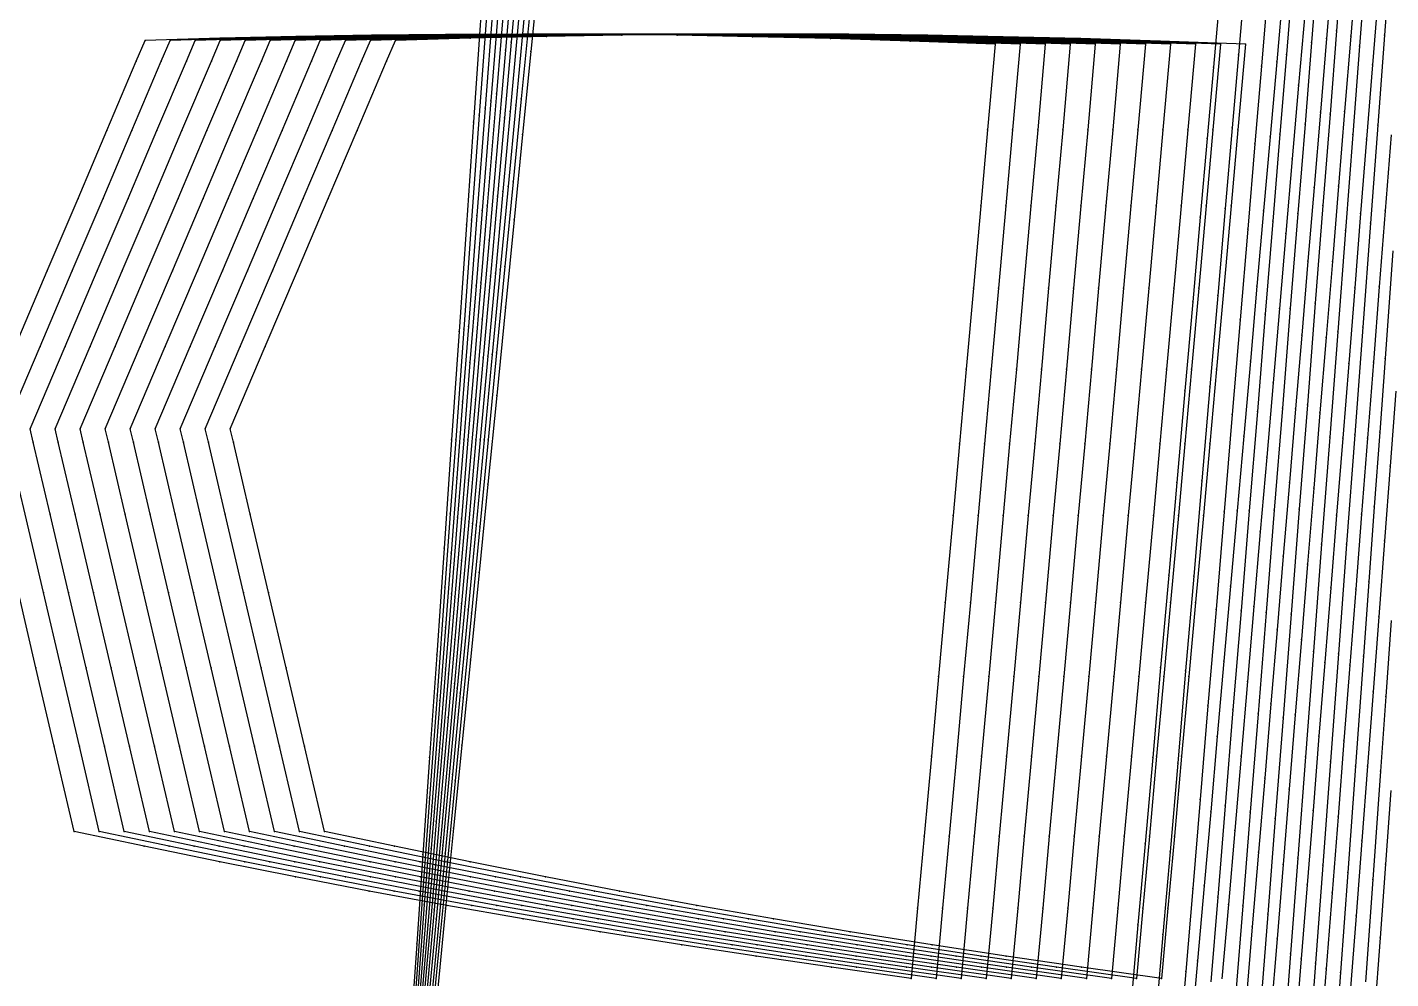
# Model space of a CAD drawing. Extents: x -2408 to 1029, y -526 to 2095.
# Drawn here: x 74.6 to 351.4, y 209.8 to 403.1 of the extents above; entities that cross this region are included whole.
import ezdxf

# ---------------------------------------------------------------- set-up
doc = ezdxf.new("R2010")
doc.units = 0

# ---------------------------------------------------------------- blocks, each defined once
blk = doc.blocks.new(' -30')
at = {"layer": '1'}
blk.add_lwpolyline([(-91.104735, -49.978829), (-92.419985, -64.927735), (-93.762708, -80.188907), (-95.086682, -95.236976), (-96.429403, -110.498133), (-97.77096, -125.746027), (-99.113686, -141.007203), (-100.449148, -156.185824), (-101.791872, -171.446992), (-103.134596, -186.70816), (-104.482247, -202.025329), (-105.82497, -217.286495), (-107.147776, -232.321274), (-108.4905, -247.582435), (-109.843601, -262.961548)], dxfattribs=at)
at = {"layer": '14'}
blk.add_lwpolyline([(-103.839776, -49.81956), (-105.270182, -66.077292), (-106.539713, -80.506552), (-107.945437, -96.483762), (-109.458173, -113.677248), (-111.048735, -131.755287), (-112.687936, -150.386152), (-114.346596, -169.238174), (-115.995525, -187.979609), (-117.605543, -206.278786), (-119.147463, -223.803972), (-120.592102, -240.223475), (-122.316516, -259.822855)], dxfattribs=at)
at = {"layer": '2'}
for p in [(-322.167053, -60.610313), (-322.167053, -60.610313), (-149.575367, -61.404266), (-149.575367, -61.404266), (-336.560745, -221.276855), (-336.560745, -221.276855), (-166.634769, -251.123543), (-166.634769, -251.123543)]:
    blk.add_point(p, dxfattribs=at)
at = {"layer": '3'}
for p in [(-306.950585, -60.172513), (-291.493917, -59.822173), (-276.163978, -59.559518), (-261.127123, -59.389382), (-245.281739, -59.316843), (-230.135344, -59.369512), (-214.146374, -59.56067), (-198.832045, -59.85351), (-183.049128, -60.252149), (-166.867261, -60.754563), (-323.969141, -64.852121), (-105.270182, -66.077292), (-92.419985, -64.927735), (-255.491074, -77.232818), (-329.941059, -78.908997), (-151.115646, -78.78272), (-93.762708, -80.188907), (-106.539713, -80.506552), (-335.8002, -92.700416), (-152.487987, -94.226278), (-107.945437, -96.483762), (-95.086682, -95.236976), (-256.933227, -98.088314), (-342.052132, -107.416397), (-96.429403, -110.498133), (-153.976897, -110.943376), (-109.458173, -113.677248), (-258.429068, -119.720211), (-97.77096, -125.746027), (-155.445483, -127.391194), (-111.048735, -131.755287), (-99.113686, -141.007203), (-259.951754, -141.740336), (-156.80359, -142.561109), (-112.687936, -150.386152), (-158.109875, -157.10961), (-100.449148, -156.185824), (-261.474439, -163.760443), (-114.346596, -169.238174), (-101.791872, -171.446992), (-159.703982, -174.801196), (-262.970281, -185.392358), (-344.339424, -188.01771), (-115.995525, -187.979609), (-103.134596, -186.70816), (-161.062947, -189.836187), (-104.482247, -202.025329), (-340.616566, -203.935458), (-264.412433, -206.247836), (-162.527829, -206.002101), (-117.605543, -206.278786), (-105.82497, -217.286495), (-164.00052, -222.216037), (-119.147463, -223.803972), (-322.368478, -224.291877), (-265.77405, -225.938686), (-306.992465, -227.457526), (-291.672102, -230.516738), (-107.147776, -232.321274), (-276.671849, -233.412617), (-260.948985, -236.325204), (-165.331392, -236.837209), (-245.413768, -239.056234), (-120.592102, -240.223475), (-229.812285, -241.661319), (-267.028291, -244.076713), (-213.177537, -244.311816), (-198.130621, -246.609965), (-182.830753, -248.856042), (-108.4905, -247.582435)]:
    blk.add_point(p, dxfattribs=at)
at = {"layer": '8'}
for points in [[(-249.091949, 15.307263), (-250.517034, -5.301401), (-251.7552, -23.206977), (-252.875217, -39.403948), (-254.129457, -57.541968), (-255.491074, -77.232818), (-256.933227, -98.088314), (-258.429068, -119.720211), (-259.951754, -141.740336), (-261.474439, -163.760443), (-262.970281, -185.392358), (-264.412433, -206.247836), (-265.77405, -225.938686), (-267.028291, -244.076713), (-268.148308, -260.273691), (-269.386474, -278.179268), (-270.434573, -293.336208), (-270.811558, -298.787918)], [(-355.685272, -139.506483), (-348.576922, -122.774639), (-342.052132, -107.416397), (-335.8002, -92.700416), (-329.941059, -78.908997), (-323.969141, -64.852121), (-322.167053, -60.610313)], [(-149.575367, -61.404266), (-166.867261, -60.754563), (-183.049128, -60.252149), (-198.832045, -59.85351), (-214.146374, -59.56067), (-230.135344, -59.369512), (-245.281739, -59.316843), (-261.127123, -59.389382), (-276.163978, -59.559518), (-291.493917, -59.822173), (-306.950585, -60.172513), (-322.167053, -60.610313)], [(-149.575367, -61.404266), (-151.115646, -78.78272), (-152.487987, -94.226278), (-153.976897, -110.943376), (-155.445483, -127.391194), (-156.80359, -142.561109), (-158.109875, -157.10961), (-159.703982, -174.801196), (-161.062947, -189.836187), (-162.527829, -206.002101), (-164.00052, -222.216037), (-165.331392, -236.837209), (-166.634769, -251.123543)], [(-336.560745, -221.276855), (-340.616566, -203.935458), (-344.339424, -188.01771), (-347.906597, -172.765615), (-351.629455, -156.847865), (-355.048966, -142.227126), (-355.685272, -139.506483)], [(-166.634769, -251.123543), (-182.830753, -248.856042), (-198.130621, -246.609965), (-213.177537, -244.311816), (-229.812285, -241.661319), (-245.413768, -239.056234), (-260.948985, -236.325204), (-276.671849, -233.412617), (-291.672102, -230.516738), (-306.992465, -227.457526), (-322.368478, -224.291877), (-336.560745, -221.276855)]]:
    blk.add_lwpolyline(points, dxfattribs=at)
blk = doc.blocks.new(' -31')
at = {"layer": '1'}
blk.add_lwpolyline([(-86.672151, -54.549824), (-87.969285, -69.677935), (-89.255866, -84.682959), (-90.553, -99.811054), (-91.857984, -115.030709), (-93.155117, -130.158803), (-94.452251, -145.286916), (-95.751372, -160.438205), (-97.048505, -175.56631), (-98.359348, -190.8543), (-99.656482, -205.982398), (-100.953615, -221.110486), (-102.239732, -236.110072), (-103.536868, -251.238174)], dxfattribs=at)
at = {"layer": '14'}
blk.add_lwpolyline([(-98.759781, -46.864458), (-100.190187, -63.546873), (-101.459716, -78.353026), (-102.865441, -94.747593), (-104.378176, -112.390191), (-105.968737, -130.940446), (-107.607939, -150.057987), (-109.266597, -169.402443), (-110.915526, -188.633423), (-112.525543, -207.410593), (-114.067463, -225.393562), (-115.512101, -242.241959), (-117.236514, -262.353301)], dxfattribs=at)
at = {"layer": '2'}
for p in [(-317.087078, -60.610313), (-317.087078, -60.610313), (-144.495363, -61.404266), (-144.495363, -61.404266), (-331.480751, -221.276855), (-331.480751, -221.276855), (-161.554775, -251.123543), (-161.554775, -251.123543)]:
    blk.add_point(p, dxfattribs=at)
at = {"layer": '3'}
for p in [(-301.870586, -60.172513), (-286.413913, -59.822172), (-271.08397, -59.559518), (-256.047113, -59.389381), (-240.201728, -59.316843), (-225.055333, -59.369512), (-209.066363, -59.56067), (-193.752036, -59.85351), (-177.96912, -60.25215), (-161.787255, -60.754563), (-100.190187, -63.546873), (-318.889163, -64.852117), (-87.969285, -69.677935), (-254.326498, -75.793048), (-324.861077, -78.908991), (-146.035643, -78.78272), (-101.459716, -78.353026), (-89.255866, -84.682959), (-330.720215, -92.70041), (-147.407984, -94.226278), (-102.865441, -94.747593), (-255.878275, -97.114022), (-90.553, -99.811054), (-336.972144, -107.416392), (-148.896894, -110.943376), (-104.378176, -112.390191), (-91.857984, -115.030709), (-257.487822, -119.228744), (-343.496931, -122.774636), (-150.36548, -127.391194), (-105.968737, -130.940446), (-93.155117, -130.158803), (-259.126252, -141.740322), (-151.723588, -142.561109), (-94.452251, -145.286916), (-107.607939, -150.057987), (-260.220324, -156.772558), (-153.029874, -157.10961), (-95.751372, -160.438205), (-109.266597, -169.402443), (-342.826603, -172.765615), (-261.305836, -171.687183), (-154.623982, -174.801196), (-97.048505, -175.56631), (-339.259429, -188.01771), (-155.982948, -189.836186), (-110.915526, -188.633423), (-98.359348, -190.8543), (-262.899335, -193.581419), (-335.536572, -203.935458), (-157.447831, -206.0021), (-112.525543, -207.410593), (-99.656482, -205.982398), (-264.425436, -214.549616), (-100.953615, -221.110486), (-158.920523, -222.216036), (-317.288484, -224.291877), (-114.067463, -225.393562), (-301.912471, -227.457526), (-286.592108, -230.516738), (-271.591854, -233.412617), (-265.855252, -234.194881), (-255.868991, -236.325204), (-160.251397, -236.837209), (-102.239732, -236.110072), (-240.333774, -239.056234), (-224.732291, -241.661319), (-115.512101, -242.241959), (-208.097543, -244.311816), (-193.050627, -246.609965), (-177.750759, -248.856042)]:
    blk.add_point(p, dxfattribs=at)
at = {"layer": '8'}
for points in [[(-247.440948, 18.812463), (-248.974359, -2.25617), (-250.306644, -20.561388), (-251.511798, -37.119862), (-252.861378, -55.662707), (-254.326498, -75.793048), (-255.878275, -97.114022), (-257.487822, -119.228744), (-259.126252, -141.740322), (-260.220324, -156.772558), (-261.305836, -171.687183), (-262.899335, -193.581419), (-264.425436, -214.549616), (-265.855252, -234.194881), (-267.159901, -252.120389), (-268.310493, -267.929205), (-269.555052, -285.029088), (-270.549095, -298.686962), (-270.811558, -302.293129)], [(-350.605278, -139.506483), (-343.496931, -122.774636), (-336.972144, -107.416392), (-330.720215, -92.70041), (-324.861077, -78.908991), (-318.889163, -64.852117), (-317.087078, -60.610313)], [(-144.495363, -61.404266), (-161.787255, -60.754563), (-177.96912, -60.25215), (-193.752036, -59.85351), (-209.066363, -59.56067), (-225.055333, -59.369512), (-240.201728, -59.316843), (-256.047113, -59.389381), (-271.08397, -59.559518), (-286.413913, -59.822172), (-301.870586, -60.172513), (-317.087078, -60.610313)], [(-144.495363, -61.404266), (-146.035643, -78.78272), (-147.407984, -94.226278), (-148.896894, -110.943376), (-150.36548, -127.391194), (-151.723588, -142.561109), (-153.029874, -157.10961), (-154.623982, -174.801196), (-155.982948, -189.836186), (-157.447831, -206.0021), (-158.920523, -222.216036), (-160.251397, -236.837209), (-161.554775, -251.123543)], [(-331.480751, -221.276855), (-335.536572, -203.935458), (-339.259429, -188.01771), (-342.826603, -172.765615), (-346.54946, -156.847865), (-349.968972, -142.227126), (-350.605278, -139.506483)], [(-161.554775, -251.123543), (-177.750759, -248.856042), (-193.050627, -246.609965), (-208.097543, -244.311816), (-224.732291, -241.661319), (-240.333774, -239.056234), (-255.868991, -236.325204), (-271.591854, -233.412617), (-286.592108, -230.516738), (-301.912471, -227.457526), (-317.288484, -224.291877), (-331.480751, -221.276855)]]:
    blk.add_lwpolyline(points, dxfattribs=at)
blk = doc.blocks.new(' -32')
at = {"layer": '1'}
blk.add_lwpolyline([(-81.016344, -44.87671), (-82.300844, -60.238827), (-83.552787, -75.211563), (-84.828356, -90.466842), (-86.080301, -105.4396), (-87.336139, -120.458905), (-88.588084, -135.431661), (-89.840029, -150.404417), (-91.093047, -165.390004), (-92.344991, -180.362762), (-93.596934, -195.335512), (-94.864045, -210.489664), (-96.115987, -225.462412), (-97.384657, -240.635189), (-98.636602, -255.607938)], dxfattribs=at)
at = {"layer": '14'}
blk.add_lwpolyline([(-94.006032, -47.811222), (-95.516425, -65.874928), (-96.834595, -81.639716), (-98.279233, -98.917009), (-99.821153, -117.357757), (-101.43117, -136.612923), (-103.0801, -156.333471), (-104.738758, -176.170364), (-106.377959, -195.774548), (-107.96852, -214.797032), (-109.481255, -232.888736), (-110.88698, -249.700649), (-112.544377, -269.522458)], dxfattribs=at)
at = {"layer": '2'}
for p in [(-312.007065, -60.610313), (-312.007065, -60.610313), (-139.415359, -61.404266), (-139.415359, -61.404266), (-345.525284, -139.506483), (-345.525284, -139.506483), (-326.400757, -221.276855), (-326.400757, -221.276855), (-156.474762, -251.123543), (-156.474762, -251.123543)]:
    blk.add_point(p, dxfattribs=at)
at = {"layer": '3'}
for p in [(-296.790581, -60.172515), (-281.333909, -59.822176), (-266.003967, -59.559524), (-250.967111, -59.389388), (-235.121727, -59.31685), (-219.975332, -59.369519), (-203.986362, -59.560676), (-188.672034, -59.853516), (-172.889117, -60.252154), (-156.707252, -60.754566), (-82.300844, -60.238827), (-313.809153, -64.852121), (-95.516425, -65.874928), (-253.161923, -74.35329), (-83.552787, -75.211563), (-319.781071, -78.908997), (-140.955641, -78.782723), (-96.834595, -81.639716), (-84.828356, -90.466842), (-325.640212, -92.700416), (-254.823324, -96.139745), (-142.327982, -94.226283), (-98.279233, -98.917009), (-331.892144, -107.416397), (-86.080301, -105.4396), (-143.816893, -110.943383), (-256.546576, -118.737277), (-99.821153, -117.357757), (-87.336139, -120.458905), (-338.416933, -122.774639), (-145.28548, -127.391203), (-257.7145, -134.052625), (-88.588084, -135.431661), (-101.43117, -136.612923), (-344.888978, -142.227126), (-146.643587, -142.561118), (-258.887006, -149.428053), (-89.840029, -150.404417), (-341.469466, -156.847865), (-147.949873, -157.10962), (-103.0801, -156.333471), (-260.054931, -164.7434), (-91.093047, -165.390004), (-337.746609, -172.765615), (-149.543979, -174.801206), (-104.738758, -176.170364), (-261.20911, -179.878509), (-92.344991, -180.362762), (-334.179435, -188.01771), (-150.902944, -189.836195), (-262.340382, -194.713218), (-106.377959, -195.774548), (-93.596934, -195.335512), (-330.456578, -203.935458), (-152.367825, -206.002107), (-94.864045, -210.489664), (-107.96852, -214.797032), (-263.974293, -216.139193), (-153.840515, -222.216041), (-312.208475, -224.291882), (-96.115987, -225.462412), (-296.832457, -227.457534), (-281.512092, -230.516747), (-266.511837, -233.412627), (-109.481255, -232.888736), (-265.505117, -236.213355), (-250.788973, -236.325215), (-155.171386, -236.837212), (-235.253757, -239.056245), (-97.384657, -240.635189), (-219.652273, -241.661329), (-203.017526, -244.311824), (-187.970611, -246.609971), (-172.670744, -248.856046), (-110.88698, -249.700649)]:
    blk.add_point(p, dxfattribs=at)
at = {"layer": '8'}
for points in [[(-245.789948, 22.317662), (-247.431685, 0.789055), (-248.858088, -17.915799), (-250.148379, -34.835779), (-251.5933, -53.783461), (-253.161923, -74.35329), (-254.823324, -96.139745), (-256.546576, -118.737277), (-257.7145, -134.052625), (-258.887006, -149.428053), (-260.054931, -164.7434), (-261.20911, -179.878509), (-262.340382, -194.713218), (-263.974293, -216.139193), (-265.505117, -236.213355), (-266.901932, -254.530213), (-268.133807, -270.684167), (-269.466287, -288.157381), (-270.530553, -302.113426), (-270.811558, -305.798321)], [(-345.525284, -139.506483), (-338.416933, -122.774639), (-331.892144, -107.416397), (-325.640212, -92.700416), (-319.781071, -78.908997), (-313.809153, -64.852121), (-312.007065, -60.610313)], [(-139.415359, -61.404266), (-156.707252, -60.754566), (-172.889117, -60.252154), (-188.672034, -59.853516), (-203.986362, -59.560676), (-219.975332, -59.369519), (-235.121727, -59.31685), (-250.967111, -59.389388), (-266.003967, -59.559524), (-281.333909, -59.822176), (-296.790581, -60.172515), (-312.007065, -60.610313)], [(-139.415359, -61.404266), (-140.955641, -78.782723), (-142.327982, -94.226283), (-143.816893, -110.943383), (-145.28548, -127.391203), (-146.643587, -142.561118), (-147.949873, -157.10962), (-149.543979, -174.801206), (-150.902944, -189.836195), (-152.367825, -206.002107), (-153.840515, -222.216041), (-155.171386, -236.837212), (-156.474762, -251.123543)], [(-326.400757, -221.276855), (-330.456578, -203.935458), (-334.179435, -188.01771), (-337.746609, -172.765615), (-341.469466, -156.847865), (-344.888978, -142.227126), (-345.525284, -139.506483)], [(-156.474762, -251.123543), (-172.670744, -248.856046), (-187.970611, -246.609971), (-203.017526, -244.311824), (-219.652273, -241.661329), (-235.253757, -239.056245), (-250.788973, -236.325215), (-266.511837, -233.412627), (-281.512092, -230.516747), (-296.832457, -227.457534), (-312.208475, -224.291882), (-326.400757, -221.276855)]]:
    blk.add_lwpolyline(points, dxfattribs=at)
blk = doc.blocks.new(' -33')
at = {"layer": '1'}
blk.add_lwpolyline([(-76.143204, -44.454995), (-77.389806, -59.733966), (-78.638722, -75.041301), (-79.876797, -90.215755), (-81.125714, -105.523093), (-82.386395, -120.974604), (-83.635313, -136.28194), (-84.88423, -151.589275), (-86.142193, -167.007489), (-87.39111, -182.314825), (-88.640026, -197.622161), (-89.869945, -212.696667), (-91.118861, -228.004001), (-92.350239, -243.096378), (-93.599157, -258.403709)], dxfattribs=at)
at = {"layer": '14'}
blk.add_lwpolyline([(-88.926038, -44.952981), (-90.436432, -63.465113), (-91.754602, -79.621262), (-93.19924, -97.327446), (-94.741159, -116.225965), (-96.351177, -135.959138), (-98.000106, -156.169227), (-99.658764, -176.49855), (-101.297966, -196.589424), (-102.888527, -216.084111), (-104.401261, -234.62493), (-105.806986, -251.854187)], dxfattribs=at)
at = {"layer": '2'}
for p in [(-306.927071, -60.610313), (-306.927071, -60.610313), (-134.335365, -61.404266), (-134.335365, -61.404266), (-340.445251, -139.506483), (-340.445251, -139.506483), (-321.320724, -221.276855), (-321.320724, -221.276855), (-151.394768, -251.123543), (-151.394768, -251.123543)]:
    blk.add_point(p, dxfattribs=at)
at = {"layer": '3'}
for p in [(-291.710587, -60.172513), (-276.253915, -59.822172), (-260.923973, -59.559518), (-245.887117, -59.389381), (-230.041733, -59.316843), (-214.895337, -59.369512), (-198.906368, -59.56067), (-183.59204, -59.85351), (-167.809123, -60.252149), (-151.627258, -60.754563), (-77.389806, -59.733966), (-90.436432, -63.465113), (-308.729153, -64.852113), (-251.997346, -72.913517), (-78.638722, -75.041301), (-314.701063, -78.908985), (-135.875645, -78.78272), (-91.754602, -79.621262), (-79.876797, -90.215755), (-320.560197, -92.700404), (-253.768371, -95.165453), (-137.247986, -94.226278), (-93.19924, -97.327446), (-326.812123, -107.416388), (-81.125714, -105.523093), (-254.987718, -110.485866), (-138.736895, -110.943376), (-94.741159, -116.225965), (-82.386395, -120.974604), (-333.336907, -122.774634), (-256.226601, -126.051733), (-140.205481, -127.391194), (-96.351177, -135.959138), (-83.635313, -136.28194), (-339.808945, -142.227126), (-257.475252, -141.740326), (-141.563588, -142.561109), (-84.88423, -151.589275), (-336.389434, -156.847865), (-258.723902, -157.42892), (-142.869874, -157.10961), (-98.000106, -156.169227), (-86.142193, -167.007489), (-332.666576, -172.765615), (-259.962785, -172.994787), (-144.463981, -174.801196), (-99.658764, -176.49855), (-87.39111, -182.314825), (-329.099403, -188.01771), (-261.182132, -188.3152), (-145.822945, -189.836187), (-101.297966, -196.589424), (-88.640026, -197.622161), (-325.376546, -203.935458), (-262.372177, -203.26745), (-147.287827, -206.002101), (-89.869945, -212.696667), (-102.888527, -216.084111), (-148.760519, -222.216037), (-307.128473, -224.291874), (-264.080931, -224.736985), (-291.752464, -227.457523), (-91.118861, -228.004001), (-276.432103, -230.516735), (-261.431851, -233.412614), (-104.401261, -234.62493), (-245.708988, -236.325202), (-150.09139, -236.837209), (-230.173771, -239.056233), (-214.572287, -241.661318), (-92.350239, -243.096378), (-265.668809, -244.687776), (-197.937539, -244.311815), (-182.890622, -246.609964), (-167.590753, -248.856042)]:
    blk.add_point(p, dxfattribs=at)
at = {"layer": '8'}
for points in [[(-244.138947, 25.822864), (-245.889011, 3.834284), (-247.409532, -15.270209), (-248.784961, -32.551696), (-250.325221, -51.904208), (-251.997346, -72.913517), (-253.768371, -95.165453), (-254.987718, -110.485866), (-256.226601, -126.051733), (-257.475252, -141.740326), (-258.723902, -157.42892), (-259.962785, -172.994787), (-261.182132, -188.3152), (-262.372177, -203.26745), (-264.080931, -224.736985), (-265.668809, -244.687776), (-267.102846, -262.705647), (-268.350071, -278.376337), (-269.665469, -294.903566), (-270.811558, -309.303532)], [(-340.445251, -139.506483), (-333.336907, -122.774634), (-326.812123, -107.416388), (-320.560197, -92.700404), (-314.701063, -78.908985), (-308.729153, -64.852113), (-306.927071, -60.610313)], [(-134.335365, -61.404266), (-151.627258, -60.754563), (-167.809123, -60.252149), (-183.59204, -59.85351), (-198.906368, -59.56067), (-214.895337, -59.369512), (-230.041733, -59.316843), (-245.887117, -59.389381), (-260.923973, -59.559518), (-276.253915, -59.822172), (-291.710587, -60.172513), (-306.927071, -60.610313)], [(-134.335365, -61.404266), (-135.875645, -78.78272), (-137.247986, -94.226278), (-138.736895, -110.943376), (-140.205481, -127.391194), (-141.563588, -142.561109), (-142.869874, -157.10961), (-144.463981, -174.801196), (-145.822945, -189.836187), (-147.287827, -206.002101), (-148.760519, -222.216037), (-150.09139, -236.837209), (-151.394768, -251.123543)], [(-321.320724, -221.276855), (-325.376546, -203.935458), (-329.099403, -188.01771), (-332.666576, -172.765615), (-336.389434, -156.847865), (-339.808945, -142.227126), (-340.445251, -139.506483)], [(-151.394768, -251.123543), (-167.590753, -248.856042), (-182.890622, -246.609964), (-197.937539, -244.311815), (-214.572287, -241.661318), (-230.173771, -239.056233), (-245.708988, -236.325202), (-261.431851, -233.412614), (-276.432103, -230.516735), (-291.752464, -227.457523), (-307.128473, -224.291874), (-321.320724, -221.276855)]]:
    blk.add_lwpolyline(points, dxfattribs=at)
blk = doc.blocks.new(' -34')
at = {"layer": '1'}
blk.add_lwpolyline([(-71.772223, -50.460561), (-72.976516, -65.578514), (-74.177396, -80.653612), (-75.381691, -95.771584), (-76.585986, -110.889557), (-77.81009, -126.256203), (-79.014386, -141.374175), (-80.260207, -157.013433), (-81.44017, -171.825955), (-82.644465, -186.943925), (-83.837499, -201.920551), (-85.041792, -217.038513), (-86.246086, -232.156475), (-87.440475, -247.150101), (-88.644771, -262.268068)], dxfattribs=at)
at = {"layer": '14'}
blk.add_lwpolyline([(-84.193908, -46.461724), (-85.356426, -61.055266), (-86.674597, -77.60277), (-88.119235, -95.737857), (-89.661155, -115.094163), (-91.271172, -135.305322), (-92.920102, -156.004968), (-94.578761, -176.826736), (-96.217961, -197.404242), (-97.808522, -217.371158), (-99.321257, -236.361099), (-100.726982, -254.0077)], dxfattribs=at)
at = {"layer": '2'}
for p in [(-301.847076, -60.610313), (-301.847076, -60.610313), (-129.255362, -61.404266), (-129.255362, -61.404266), (-335.365257, -139.506483), (-335.365257, -139.506483), (-316.240749, -221.276855), (-316.240749, -221.276855), (-146.314764, -251.123543), (-146.314764, -251.123543)]:
    blk.add_point(p, dxfattribs=at)
at = {"layer": '3'}
for p in [(-286.630585, -60.172513), (-271.173911, -59.822172), (-255.843968, -59.559518), (-240.807111, -59.389381), (-224.961727, -59.316843), (-209.815331, -59.369512), (-193.826362, -59.56067), (-178.512034, -59.85351), (-162.729118, -60.25215), (-146.547253, -60.754563), (-85.356426, -61.055266), (-303.649159, -64.852113), (-72.976516, -65.578514), (-250.83277, -71.473753), (-309.621068, -78.908985), (-130.795641, -78.78272), (-86.674597, -77.60277), (-74.177396, -80.653612), (-315.480203, -92.700404), (-252.71342, -94.191172), (-132.167982, -94.226278), (-88.119235, -95.737857), (-75.381691, -95.771584), (-321.732129, -107.416388), (-254.008244, -109.832075), (-133.656891, -110.943376), (-76.585986, -110.889557), (-89.661155, -115.094163), (-328.256913, -122.774634), (-255.323811, -125.723547), (-77.81009, -126.256203), (-135.125478, -127.391194), (-91.271172, -135.305322), (-334.728952, -142.227123), (-256.649752, -141.740332), (-136.483585, -142.561109), (-79.014386, -141.374175), (-331.309445, -156.847861), (-257.975693, -157.757118), (-137.78987, -157.10961), (-92.920102, -156.004968), (-80.260207, -157.013433), (-327.586591, -172.765611), (-259.29126, -173.64859), (-81.44017, -171.825955), (-139.383977, -174.801196), (-94.578761, -176.826736), (-324.019421, -188.017707), (-82.644465, -186.943925), (-260.586084, -189.289493), (-140.742942, -189.836187), (-96.217961, -197.404242), (-83.837499, -201.920551), (-320.296567, -203.935457), (-261.84979, -204.554513), (-142.207824, -206.002101), (-97.808522, -217.371158), (-85.041792, -217.038513), (-263.072007, -219.318355), (-143.680515, -222.216037), (-302.048475, -224.291878), (-286.672459, -227.457528), (-271.352096, -230.51674), (-86.246086, -232.156475), (-256.351841, -233.412619), (-240.628978, -236.325205), (-145.011387, -236.837209), (-99.321257, -236.361099), (-264.80485, -240.25033), (-225.093761, -239.056236), (-209.492278, -241.66132), (-192.85753, -244.311817), (-177.810615, -246.609965), (-162.510747, -248.856043), (-87.440475, -247.150101)]:
    blk.add_point(p, dxfattribs=at)
at = {"layer": '8'}
for points in [[(-242.487946, 29.328063), (-244.346337, 6.879511), (-245.960977, -12.624626), (-247.421543, -30.267621), (-249.057143, -50.024955), (-250.83277, -71.473753), (-252.71342, -94.191172), (-254.008244, -109.832075), (-255.323811, -125.723547), (-256.649752, -141.740332), (-257.975693, -157.757118), (-259.29126, -173.64859), (-260.586084, -189.289493), (-261.84979, -204.554513), (-263.072007, -219.318355), (-264.80485, -240.25033), (-266.385993, -259.349846), (-267.780435, -276.194096), (-268.953167, -290.36018), (-270.11142, -304.351371), (-270.811558, -312.808723)], [(-335.365257, -139.506483), (-328.256913, -122.774634), (-321.732129, -107.416388), (-315.480203, -92.700404), (-309.621068, -78.908985), (-303.649159, -64.852113), (-301.847076, -60.610313)], [(-129.255362, -61.404266), (-146.547253, -60.754563), (-162.729118, -60.25215), (-178.512034, -59.85351), (-193.826362, -59.56067), (-209.815331, -59.369512), (-224.961727, -59.316843), (-240.807111, -59.389381), (-255.843968, -59.559518), (-271.173911, -59.822172), (-286.630585, -60.172513), (-301.847076, -60.610313)], [(-129.255362, -61.404266), (-130.795641, -78.78272), (-132.167982, -94.226278), (-133.656891, -110.943376), (-135.125478, -127.391194), (-136.483585, -142.561109), (-137.78987, -157.10961), (-139.383977, -174.801196), (-140.742942, -189.836187), (-142.207824, -206.002101), (-143.680515, -222.216037), (-145.011387, -236.837209), (-146.314764, -251.123543)], [(-316.240749, -221.276855), (-320.296567, -203.935457), (-324.019421, -188.017707), (-327.586591, -172.765611), (-331.309445, -156.847861), (-334.728952, -142.227123), (-335.365257, -139.506483)], [(-146.314764, -251.123543), (-162.510747, -248.856043), (-177.810615, -246.609965), (-192.85753, -244.311817), (-209.492278, -241.66132), (-225.093761, -239.056236), (-240.628978, -236.325205), (-256.351841, -233.412619), (-271.352096, -230.51674), (-286.672459, -227.457528), (-302.048475, -224.291878), (-316.240749, -221.276855)]]:
    blk.add_lwpolyline(points, dxfattribs=at)
blk = doc.blocks.new(' -35')
at = {"layer": '1'}
blk.add_lwpolyline([(-69.184953, -79.808849), (-70.386468, -95.248639), (-71.587984, -110.688429), (-72.775354, -125.946444), (-73.976868, -141.386232), (-75.178382, -156.82602), (-76.363233, -172.051669), (-77.564748, -187.491468), (-78.762193, -202.878946), (-79.963709, -218.318738), (-81.165225, -233.758529), (-82.363927, -249.162179), (-83.565441, -264.601967)], dxfattribs=at)
at = {"layer": '14'}
blk.add_lwpolyline([(-79.11391, -43.706769), (-80.27643, -58.64546), (-81.5946, -75.584309), (-83.039239, -94.148305), (-84.581159, -113.962383), (-86.191176, -134.651532), (-87.840106, -155.840719), (-89.498765, -177.154936), (-91.137966, -198.219114), (-92.728527, -218.658241), (-94.241262, -238.097298), (-95.646987, -256.161237)], dxfattribs=at)
at = {"layer": '2'}
for p in [(-296.767063, -60.610313), (-296.767063, -60.610313), (-124.175367, -61.404266), (-124.175367, -61.404266), (-330.285263, -139.506483), (-330.285263, -139.506483), (-311.160736, -221.276855), (-311.160736, -221.276855), (-141.23477, -251.123543), (-141.23477, -251.123543)]:
    blk.add_point(p, dxfattribs=at)
at = {"layer": '3'}
for p in [(-281.55059, -60.172513), (-266.093923, -59.822173), (-250.763984, -59.559518), (-235.72713, -59.389382), (-219.881747, -59.316843), (-204.735351, -59.369512), (-188.746381, -59.56067), (-173.432051, -59.85351), (-157.649132, -60.252149), (-141.467264, -60.754563), (-80.27643, -58.64546), (-249.027639, -62.572738), (-298.569148, -64.852117), (-81.5946, -75.584309), (-304.541062, -78.908991), (-125.715647, -78.78272), (-250.984981, -85.37205), (-310.4002, -92.70041), (-127.087988, -94.226278), (-83.039239, -94.148305), (-70.386468, -95.248639), (-252.340186, -101.157612), (-316.652129, -107.416392), (-71.587984, -110.688429), (-128.576897, -110.943376), (-84.581159, -113.962383), (-253.722836, -117.262846), (-323.176916, -122.774636), (-72.775354, -125.946444), (-130.045483, -127.391194), (-255.121949, -133.559853), (-86.191176, -134.651532), (-329.648957, -142.227126), (-131.40359, -142.561109), (-73.976868, -141.386232), (-256.526553, -149.92081), (-326.229445, -156.847865), (-132.709876, -157.10961), (-87.840106, -155.840719), (-75.178382, -156.82602), (-257.925666, -166.217818), (-322.506588, -172.765615), (-76.363233, -172.051669), (-134.303983, -174.801196), (-89.498765, -177.154936), (-259.308315, -182.323052), (-318.939414, -188.01771), (-77.564748, -187.491468), (-135.662948, -189.836187), (-260.663519, -198.108596), (-91.137966, -198.219114), (-315.216557, -203.935458), (-78.762193, -202.878946), (-137.127829, -206.002101), (-261.980308, -213.446678), (-92.728527, -218.658241), (-79.963709, -218.318738), (-138.600521, -222.216037), (-296.96848, -224.291875), (-281.592471, -227.457524), (-263.247697, -228.209348), (-266.272111, -230.516736), (-251.271859, -233.412615), (-81.165225, -233.758529), (-235.548997, -236.325202), (-139.931393, -236.837209), (-220.01378, -239.056233), (-94.241262, -238.097298), (-204.412296, -241.661318), (-187.777546, -244.311815), (-265.032149, -248.994827), (-172.730628, -246.609964), (-157.430757, -248.856042), (-82.363927, -249.162179)]:
    blk.add_point(p, dxfattribs=at)
at = {"layer": '8'}
for points in [[(-240.836945, 32.833264), (-242.44851, 14.061596), (-244.044753, -4.531601), (-245.520477, -21.720981), (-247.193789, -41.211876), (-249.027639, -62.572738), (-250.984981, -85.37205), (-252.340186, -101.157612), (-253.722836, -117.262846), (-255.121949, -133.559853), (-256.526553, -149.92081), (-257.925666, -166.217818), (-259.308315, -182.323052), (-260.663519, -198.108596), (-261.980308, -213.446678), (-263.247697, -228.209348), (-265.032149, -248.994827), (-266.643717, -267.766516), (-268.045345, -284.092825), (-269.523585, -301.311504), (-270.725571, -315.31235), (-270.811558, -316.313934)], [(-330.285263, -139.506483), (-323.176916, -122.774636), (-316.652129, -107.416392), (-310.4002, -92.70041), (-304.541062, -78.908991), (-298.569148, -64.852117), (-296.767063, -60.610313)], [(-124.175367, -61.404266), (-141.467264, -60.754563), (-157.649132, -60.252149), (-173.432051, -59.85351), (-188.746381, -59.56067), (-204.735351, -59.369512), (-219.881747, -59.316843), (-235.72713, -59.389382), (-250.763984, -59.559518), (-266.093923, -59.822173), (-281.55059, -60.172513), (-296.767063, -60.610313)], [(-124.175367, -61.404266), (-125.715647, -78.78272), (-127.087988, -94.226278), (-128.576897, -110.943376), (-130.045483, -127.391194), (-131.40359, -142.561109), (-132.709876, -157.10961), (-134.303983, -174.801196), (-135.662948, -189.836187), (-137.127829, -206.002101), (-138.600521, -222.216037), (-139.931393, -236.837209), (-141.23477, -251.123543)], [(-311.160736, -221.276855), (-315.216557, -203.935458), (-318.939414, -188.01771), (-322.506588, -172.765615), (-326.229445, -156.847865), (-329.648957, -142.227126), (-330.285263, -139.506483)], [(-141.23477, -251.123543), (-157.430757, -248.856042), (-172.730628, -246.609964), (-187.777546, -244.311815), (-204.412296, -241.661318), (-220.01378, -239.056233), (-235.548997, -236.325202), (-251.271859, -233.412615), (-266.272111, -230.516736), (-281.592471, -227.457524), (-296.96848, -224.291875), (-311.160736, -221.276855)]]:
    blk.add_lwpolyline(points, dxfattribs=at)
blk = doc.blocks.new(' -36')
at = {"layer": '1'}
blk.add_lwpolyline([(-68.210904, -131.84705), (-69.368407, -147.064914), (-70.52591, -162.282796), (-71.699247, -177.708834), (-72.85675, -192.926705), (-74.003308, -208.000684), (-75.16081, -223.21855), (-76.318313, -238.436426), (-77.49399, -253.893231)], dxfattribs=at)
at = {"layer": '14'}
blk.add_lwpolyline([(-74.402316, -45.795346), (-75.619963, -61.803946), (-76.983531, -79.730988), (-78.46384, -99.192841), (-80.031702, -119.80576), (-81.657932, -141.186068), (-83.313349, -162.950089), (-84.968764, -184.714092), (-86.594995, -206.0944), (-88.162856, -226.707319), (-89.643165, -246.169163), (-91.006734, -264.096221)], dxfattribs=at)
at = {"layer": '2'}
for p in [(-291.687069, -60.610313), (-291.687069, -60.610313), (-119.095364, -61.404266), (-119.095364, -61.404266), (-325.205269, -139.506483), (-325.205269, -139.506483), (-306.080742, -221.276855), (-306.080742, -221.276855), (-136.154766, -251.123543), (-136.154766, -251.123543)]:
    blk.add_point(p, dxfattribs=at)
at = {"layer": '3'}
for p in [(-276.470585, -60.172513), (-261.013913, -59.822172), (-245.683971, -59.559518), (-230.647115, -59.389381), (-214.801731, -59.316843), (-199.655336, -59.369512), (-183.666366, -59.56067), (-168.352038, -59.85351), (-152.569121, -60.252149), (-136.387256, -60.754563), (-247.827782, -60.983167), (-75.619963, -61.803946), (-293.489154, -64.852117), (-249.192486, -76.352029), (-299.461068, -78.908991), (-120.635643, -78.78272), (-76.983531, -79.730988), (-305.320206, -92.70041), (-250.603517, -92.242608), (-122.007984, -94.226278), (-78.46384, -99.192841), (-311.572135, -107.416392), (-252.049292, -108.524472), (-123.496893, -110.943376), (-80.031702, -119.80576), (-318.096921, -122.774636), (-253.51823, -125.067175), (-124.96548, -127.391194), (-81.657932, -141.186068), (-324.568963, -142.227126), (-254.99875, -141.740326), (-126.323587, -142.561109), (-69.368407, -147.064914), (-321.149451, -156.847865), (-127.629872, -157.10961), (-256.479271, -158.413477), (-83.313349, -162.950089), (-70.52591, -162.282796), (-317.426594, -172.765615), (-257.94821, -174.956199), (-129.223979, -174.801196), (-71.699247, -177.708834), (-84.968764, -184.714092), (-313.85942, -188.01771), (-130.582944, -189.836187), (-259.393985, -191.238064), (-72.85675, -192.926705), (-310.136563, -203.935458), (-260.805016, -207.128642), (-132.047826, -206.002101), (-86.594995, -206.0944), (-74.003308, -208.000684), (-262.169719, -222.497487), (-133.520517, -222.216037), (-75.16081, -223.21855), (-291.888475, -224.291877), (-88.162856, -226.707319), (-276.512462, -227.457526), (-261.192099, -230.516738), (-246.191845, -233.412617), (-263.476516, -237.214223), (-230.468982, -236.325204), (-134.851389, -236.837209), (-214.933765, -239.056234), (-76.318313, -238.436426), (-199.332282, -241.661319), (-182.697534, -244.311816), (-89.643165, -246.169163), (-167.650618, -246.609965), (-152.35075, -248.856042)]:
    blk.add_point(p, dxfattribs=at)
at = {"layer": '8'}
for points in [[(-239.185944, 36.338463), (-240.886274, 17.189884), (-242.570439, -1.77664), (-244.127446, -19.311158), (-245.892923, -39.193402), (-247.827782, -60.983167), (-249.192486, -76.352029), (-250.603517, -92.242608), (-252.049292, -108.524472), (-253.51823, -125.067175), (-254.99875, -141.740326), (-256.479271, -158.413477), (-257.94821, -174.956199), (-259.393985, -191.238064), (-260.805016, -207.128642), (-262.169719, -222.497487), (-263.476516, -237.214223), (-265.302798, -257.781224), (-266.933636, -276.147211), (-268.329949, -291.872041), (-269.759317, -307.96913), (-270.811558, -319.819126)], [(-325.205269, -139.506483), (-318.096921, -122.774636), (-311.572135, -107.416392), (-305.320206, -92.70041), (-299.461068, -78.908991), (-293.489154, -64.852117), (-291.687069, -60.610313)], [(-119.095364, -61.404266), (-136.387256, -60.754563), (-152.569121, -60.252149), (-168.352038, -59.85351), (-183.666366, -59.56067), (-199.655336, -59.369512), (-214.801731, -59.316843), (-230.647115, -59.389381), (-245.683971, -59.559518), (-261.013913, -59.822172), (-276.470585, -60.172513), (-291.687069, -60.610313)], [(-119.095364, -61.404266), (-120.635643, -78.78272), (-122.007984, -94.226278), (-123.496893, -110.943376), (-124.96548, -127.391194), (-126.323587, -142.561109), (-127.629872, -157.10961), (-129.223979, -174.801196), (-130.582944, -189.836187), (-132.047826, -206.002101), (-133.520517, -222.216037), (-134.851389, -236.837209), (-136.154766, -251.123543)], [(-306.080742, -221.276855), (-310.136563, -203.935458), (-313.85942, -188.01771), (-317.426594, -172.765615), (-321.149451, -156.847865), (-324.568963, -142.227126), (-325.205269, -139.506483)], [(-136.154766, -251.123543), (-152.35075, -248.856042), (-167.650618, -246.609965), (-182.697534, -244.311816), (-199.332282, -241.661319), (-214.933765, -239.056234), (-230.468982, -236.325204), (-246.191845, -233.412617), (-261.192099, -230.516738), (-276.512462, -227.457526), (-291.888475, -224.291877), (-306.080742, -221.276855)]]:
    blk.add_lwpolyline(points, dxfattribs=at)
blk = doc.blocks.new(' -37')
at = {"layer": '1'}
blk.add_lwpolyline([(-69.217031, -212.94534), (-70.330728, -227.917937), (-71.444426, -242.890543), (-72.581959, -258.183594)], dxfattribs=at)
at = {"layer": '14'}
blk.add_lwpolyline([(-69.322315, -43.149747), (-70.539962, -59.519846), (-71.903532, -77.851743), (-73.383839, -97.753059), (-74.951701, -118.831471), (-76.577931, -140.694582), (-78.233347, -162.950072), (-79.888761, -185.205543), (-81.514992, -207.068673), (-83.082854, -228.147085), (-84.563161, -248.048402), (-85.926731, -266.380292)], dxfattribs=at)
at = {"layer": '2'}
for p in [(-286.607075, -60.610313), (-286.607075, -60.610313), (-114.01536, -61.404266), (-114.01536, -61.404266), (-320.125275, -139.506483), (-320.125275, -139.506483), (-301.000748, -221.276855), (-301.000748, -221.276855), (-131.074762, -251.123543), (-131.074762, -251.123543)]:
    blk.add_point(p, dxfattribs=at)
at = {"layer": '3'}
for p in [(-271.390583, -60.172513), (-255.933909, -59.822172), (-246.627924, -59.393589), (-240.603966, -59.559518), (-225.56711, -59.389381), (-209.721725, -59.316843), (-194.57533, -59.369512), (-178.58636, -59.56067), (-163.272033, -59.85351), (-147.489116, -60.25215), (-131.307251, -60.754563), (-70.539962, -59.519846), (-288.40916, -64.852117), (-248.063873, -75.06497), (-294.381074, -78.908991), (-115.555639, -78.78272), (-71.903532, -77.851743), (-249.548565, -91.268317), (-300.240211, -92.70041), (-116.92798, -94.226278), (-73.383839, -97.753059), (-306.49214, -107.416392), (-251.069817, -107.870671), (-118.41689, -110.943376), (-74.951701, -118.831471), (-313.016927, -122.774636), (-252.61544, -124.738998), (-119.885476, -127.391194), (-76.577931, -140.694582), (-319.488968, -142.227126), (-254.173251, -141.74034), (-121.243583, -142.561109), (-316.069457, -156.847865), (-122.549868, -157.10961), (-255.731061, -158.741664), (-78.233347, -162.950072), (-312.346599, -172.765615), (-257.276686, -175.610009), (-124.143975, -174.801196), (-79.888761, -185.205543), (-308.779426, -188.01771), (-125.50294, -189.836187), (-258.797936, -192.212344), (-305.056569, -203.935458), (-126.967822, -206.002101), (-81.514992, -207.068673), (-260.282628, -208.415692), (-261.718578, -224.087089), (-128.440513, -222.216037), (-286.808473, -224.291878), (-271.432458, -227.457528), (-83.082854, -228.147085), (-70.330728, -227.917937), (-256.112094, -230.51674), (-241.11184, -233.412619), (-225.388976, -236.325205), (-129.771385, -236.837209), (-263.093594, -239.093472), (-209.853759, -239.056236), (-194.252276, -241.66132), (-71.444426, -242.890543), (-177.617529, -244.311817), (-162.570613, -246.609965), (-147.270745, -248.856043), (-84.563161, -248.048402)]:
    blk.add_point(p, dxfattribs=at)
at = {"layer": '8'}
for points in [[(-237.534943, 39.843662), (-239.324038, 20.318172), (-241.096123, 0.978325), (-242.734414, -16.90134), (-244.592057, -37.174927), (-246.627924, -59.393589), (-248.063873, -75.06497), (-249.548565, -91.268317), (-251.069817, -107.870671), (-252.61544, -124.738998), (-254.173251, -141.74034), (-255.731061, -158.741664), (-257.276686, -175.610009), (-258.797936, -192.212344), (-260.282628, -208.415692), (-261.718578, -224.087089), (-263.093594, -239.093472), (-265.015213, -260.06528), (-266.731193, -278.792807), (-268.200398, -294.827138), (-269.704386, -311.241078), (-270.811558, -323.324318)], [(-320.125275, -139.506483), (-313.016927, -122.774636), (-306.49214, -107.416392), (-300.240211, -92.70041), (-294.381074, -78.908991), (-288.40916, -64.852117), (-286.607075, -60.610313)], [(-114.01536, -61.404266), (-131.307251, -60.754563), (-147.489116, -60.25215), (-163.272033, -59.85351), (-178.58636, -59.56067), (-194.57533, -59.369512), (-209.721725, -59.316843), (-225.56711, -59.389381), (-240.603966, -59.559518), (-255.933909, -59.822172), (-271.390583, -60.172513), (-286.607075, -60.610313)], [(-114.01536, -61.404266), (-115.555639, -78.78272), (-116.92798, -94.226278), (-118.41689, -110.943376), (-119.885476, -127.391194), (-121.243583, -142.561109), (-122.549868, -157.10961), (-124.143975, -174.801196), (-125.50294, -189.836187), (-126.967822, -206.002101), (-128.440513, -222.216037), (-129.771385, -236.837209), (-131.074762, -251.123543)], [(-301.000748, -221.276855), (-305.056569, -203.935458), (-308.779426, -188.01771), (-312.346599, -172.765615), (-316.069457, -156.847865), (-319.488968, -142.227126), (-320.125275, -139.506483)], [(-131.074762, -251.123543), (-147.270745, -248.856043), (-162.570613, -246.609965), (-177.617529, -244.311817), (-194.252276, -241.66132), (-209.853759, -239.056236), (-225.388976, -236.325205), (-241.11184, -233.412619), (-256.112094, -230.51674), (-271.432458, -227.457528), (-286.808473, -224.291878), (-301.000748, -221.276855)]]:
    blk.add_lwpolyline(points, dxfattribs=at)
blk = doc.blocks.new(' -38')
at = {"layer": '14'}
blk.add_lwpolyline([(-68.818176, -103.380733), (-70.408737, -125.236525), (-71.497935, -140.203131), (-72.600103, -155.347952), (-73.706597, -170.552203), (-74.808766, -185.697042), (-76.434997, -208.042974), (-78.002859, -229.586858), (-79.483167, -249.927671), (-80.846736, -268.664389)], dxfattribs=at)
at = {"layer": '2'}
for p in [(-281.527061, -60.610313), (-281.527061, -60.610313), (-108.935366, -61.404266), (-108.935366, -61.404266), (-315.045261, -139.506483), (-315.045261, -139.506483), (-295.920734, -221.276855), (-295.920734, -221.276855), (-125.994768, -251.123543), (-125.994768, -251.123543)]:
    blk.add_point(p, dxfattribs=at)
at = {"layer": '3'}
for p in [(-266.310588, -60.172513), (-250.853921, -59.822173), (-235.523982, -59.559518), (-220.487128, -59.389382), (-204.641745, -59.316843), (-189.49535, -59.369512), (-173.506379, -59.56067), (-158.19205, -59.85351), (-142.409131, -60.252149), (-126.227262, -60.754563), (-283.329147, -64.852117), (-246.935271, -73.777896), (-289.30106, -78.908991), (-110.475645, -78.78272), (-248.493625, -90.294034), (-295.160198, -92.70041), (-111.847986, -94.226278), (-301.412127, -107.416392), (-250.090352, -107.216863), (-113.336895, -110.943376), (-307.936914, -122.774636), (-251.71266, -124.410817), (-70.408737, -125.236525), (-114.805482, -127.391194), (-71.497935, -140.203131), (-314.408955, -142.227126), (-253.347759, -141.740336), (-116.163589, -142.561109), (-310.989444, -156.847865), (-117.469874, -157.10961), (-72.600103, -155.347952), (-254.982859, -159.069854), (-73.706597, -170.552203), (-307.266586, -172.765615), (-256.605167, -176.263809), (-119.063981, -174.801196), (-303.699413, -188.01771), (-74.808766, -185.697042), (-120.422946, -189.836187), (-258.201892, -193.186618), (-299.976556, -203.935458), (-121.887828, -206.002101), (-259.760248, -209.702775), (-76.434997, -208.042974), (-123.360519, -222.216037), (-281.728478, -224.291875), (-261.267437, -225.676642), (-266.352469, -227.457524), (-78.002859, -229.586858), (-251.03211, -230.516736), (-236.031858, -233.412615), (-220.308995, -236.325202), (-124.691391, -236.837209), (-204.773779, -239.056233), (-262.710675, -240.972727), (-189.172294, -241.661318), (-172.537545, -244.311815), (-157.490626, -246.609964), (-142.190756, -248.856042), (-79.483167, -249.927671)]:
    blk.add_point(p, dxfattribs=at)
at = {"layer": '8'}
for points in [[(-235.883961, 43.348861), (-237.76182, 23.446463), (-239.621825, 3.733288), (-241.341398, -14.491513), (-243.291205, -35.156448), (-245.42808, -57.804012), (-246.935271, -73.777896), (-248.493625, -90.294034), (-250.090352, -107.216863), (-251.71266, -124.410817), (-253.347759, -141.740336), (-254.982859, -159.069854), (-256.605167, -176.263809), (-258.201892, -193.186618), (-259.760248, -209.702775), (-261.267437, -225.676642), (-262.710675, -240.972727), (-264.727634, -262.349369), (-266.528748, -281.438381), (-268.070848, -297.782258), (-269.649455, -314.513036), (-270.811558, -326.829529)], [(-315.045261, -139.506483), (-307.936914, -122.774636), (-301.412127, -107.416392), (-295.160198, -92.70041), (-289.30106, -78.908991), (-283.329147, -64.852117), (-281.527061, -60.610313)], [(-108.935366, -61.404266), (-126.227262, -60.754563), (-142.409131, -60.252149), (-158.19205, -59.85351), (-173.506379, -59.56067), (-189.49535, -59.369512), (-204.641745, -59.316843), (-220.487128, -59.389382), (-235.523982, -59.559518), (-250.853921, -59.822173), (-266.310588, -60.172513), (-281.527061, -60.610313)], [(-108.935366, -61.404266), (-110.475645, -78.78272), (-111.847986, -94.226278), (-113.336895, -110.943376), (-114.805482, -127.391194), (-116.163589, -142.561109), (-117.469874, -157.10961), (-119.063981, -174.801196), (-120.422946, -189.836187), (-121.887828, -206.002101), (-123.360519, -222.216037), (-124.691391, -236.837209), (-125.994768, -251.123543)], [(-295.920734, -221.276855), (-299.976556, -203.935458), (-303.699413, -188.01771), (-307.266586, -172.765615), (-310.989444, -156.847865), (-314.408955, -142.227126), (-315.045261, -139.506483)], [(-125.994768, -251.123543), (-142.190756, -248.856042), (-157.490626, -246.609964), (-172.537545, -244.311815), (-189.172294, -241.661318), (-204.773779, -239.056233), (-220.308995, -236.325202), (-236.031858, -233.412615), (-251.03211, -230.516736), (-266.352469, -227.457524), (-281.728478, -224.291875), (-295.920734, -221.276855)]]:
    blk.add_lwpolyline(points, dxfattribs=at)
blk = doc.blocks.new(' -39')
at = {"layer": '14'}
blk.add_lwpolyline([(-69.178761, -178.467665), (-70.275525, -193.863853), (-71.354995, -209.017263), (-72.922857, -231.026639), (-74.403165, -251.80694)], dxfattribs=at)
at = {"layer": '2'}
for p in [(-276.447067, -60.610313), (-276.447067, -60.610313), (-103.855362, -61.404266), (-103.855362, -61.404266), (-309.965267, -139.506483), (-309.965267, -139.506483), (-290.84074, -221.276855), (-290.84074, -221.276855), (-120.914764, -251.123543), (-120.914764, -251.123543)]:
    blk.add_point(p, dxfattribs=at)
at = {"layer": '3'}
for p in [(-261.230583, -60.172513), (-245.773912, -59.822172), (-230.44397, -59.559518), (-215.407114, -59.389381), (-199.561729, -59.316843), (-184.415334, -59.369512), (-168.426364, -59.56067), (-153.112037, -59.85351), (-137.32912, -60.252149), (-121.147254, -60.754563), (-278.249152, -64.852117), (-245.806656, -72.490819), (-284.221066, -78.908991), (-105.395641, -78.78272), (-247.438672, -89.31974), (-290.080204, -92.70041), (-106.767982, -94.226278), (-296.332133, -107.416392), (-249.110875, -106.563053), (-108.256892, -110.943376), (-302.85692, -122.774636), (-250.809869, -124.082627), (-109.725478, -127.391194), (-309.328961, -142.227126), (-252.522258, -141.740333), (-111.083585, -142.561109), (-305.90945, -156.847865), (-112.38987, -157.10961), (-254.234648, -159.398038), (-302.186592, -172.765615), (-255.933641, -176.917613), (-113.983977, -174.801196), (-298.619419, -188.01771), (-115.342942, -189.836187), (-257.605844, -194.160926), (-70.275525, -193.863853), (-294.896561, -203.935458), (-116.807824, -206.002101), (-71.354995, -209.017263), (-259.237861, -210.989847), (-118.280515, -222.216037), (-276.648473, -224.291877), (-261.27246, -227.457526), (-260.816295, -227.266246), (-245.952097, -230.516738), (-72.922857, -231.026639), (-230.951844, -233.412617), (-215.22898, -236.325204), (-119.611387, -236.837209), (-199.693763, -239.056234), (-262.327753, -242.85199), (-184.09228, -241.661319), (-167.457532, -244.311816), (-152.410616, -246.609965), (-137.110748, -248.856042)]:
    blk.add_point(p, dxfattribs=at)
at = {"layer": '8'}
for points in [[(-234.23296, 46.854062), (-236.199584, 26.574754), (-238.14751, 6.488257), (-239.948365, -12.081686), (-241.99034, -33.137981), (-244.228223, -56.214438), (-245.806656, -72.490819), (-247.438672, -89.31974), (-249.110875, -106.563053), (-250.809869, -124.082627), (-252.522258, -141.740333), (-254.234648, -159.398038), (-255.933641, -176.917613), (-257.605844, -194.160926), (-259.237861, -210.989847), (-260.816295, -227.266246), (-262.327753, -242.85199), (-263.758834, -257.60892), (-265.725459, -277.888233), (-267.435895, -295.525797), (-268.844932, -310.055421), (-270.176667, -323.787917), (-270.811558, -330.33474)], [(-309.965267, -139.506483), (-302.85692, -122.774636), (-296.332133, -107.416392), (-290.080204, -92.70041), (-284.221066, -78.908991), (-278.249152, -64.852117), (-276.447067, -60.610313)], [(-103.855362, -61.404266), (-121.147254, -60.754563), (-137.32912, -60.252149), (-153.112037, -59.85351), (-168.426364, -59.56067), (-184.415334, -59.369512), (-199.561729, -59.316843), (-215.407114, -59.389381), (-230.44397, -59.559518), (-245.773912, -59.822172), (-261.230583, -60.172513), (-276.447067, -60.610313)], [(-103.855362, -61.404266), (-105.395641, -78.78272), (-106.767982, -94.226278), (-108.256892, -110.943376), (-109.725478, -127.391194), (-111.083585, -142.561109), (-112.38987, -157.10961), (-113.983977, -174.801196), (-115.342942, -189.836187), (-116.807824, -206.002101), (-118.280515, -222.216037), (-119.611387, -236.837209), (-120.914764, -251.123543)], [(-290.84074, -221.276855), (-294.896561, -203.935458), (-298.619419, -188.01771), (-302.186592, -172.765615), (-305.90945, -156.847865), (-309.328961, -142.227126), (-309.965267, -139.506483)], [(-120.914764, -251.123543), (-137.110748, -248.856042), (-152.410616, -246.609965), (-167.457532, -244.311816), (-184.09228, -241.661319), (-199.693763, -239.056234), (-215.22898, -236.325204), (-230.951844, -233.412617), (-245.952097, -230.516738), (-261.27246, -227.457526), (-276.648473, -224.291877), (-290.84074, -221.276855)]]:
    blk.add_lwpolyline(points, dxfattribs=at)
blk = doc.blocks.new(' -40')
at = {"layer": '2'}
for p in [(-271.367073, -60.610313), (-271.367073, -60.610313), (-98.775368, -61.404266), (-98.775368, -61.404266), (-304.885273, -139.506483), (-304.885273, -139.506483), (-285.760746, -221.276855), (-285.760746, -221.276855), (-115.83477, -251.123543), (-115.83477, -251.123543)]:
    blk.add_point(p, dxfattribs=at)
at = {"layer": '3'}
for p in [(-256.150589, -60.172513), (-240.693917, -59.822172), (-225.363975, -59.559518), (-210.327119, -59.389381), (-194.481735, -59.316843), (-179.33534, -59.369512), (-163.34637, -59.56067), (-148.032042, -59.85351), (-132.249125, -60.252149), (-116.06726, -60.754563), (-243.845329, -62.835165), (-273.169158, -64.852117), (-279.141072, -78.908991), (-245.524758, -79.713059), (-100.315646, -78.78272), (-285.00021, -92.70041), (-101.687985, -94.226278), (-247.253187, -97.083397), (-291.252139, -107.416392), (-103.176894, -110.943376), (-249.016616, -114.80548), (-297.776926, -122.774636), (-104.645479, -127.391194), (-250.801044, -132.738591), (-304.248967, -142.227126), (-106.003586, -142.561109), (-252.592474, -150.742069), (-300.829455, -156.847865), (-107.309871, -157.10961), (-254.376903, -168.675198), (-297.106598, -172.765615), (-108.903978, -174.801196), (-293.539424, -188.01771), (-256.140332, -186.397281), (-110.262944, -189.836187), (-289.816567, -203.935458), (-257.86876, -203.7676), (-111.727827, -206.002101), (-259.54819, -220.645512), (-113.200519, -222.216037), (-271.568479, -224.291877), (-256.192466, -227.457526), (-240.872103, -230.516738), (-225.871849, -233.412617), (-261.164617, -236.890248), (-210.148986, -236.325204), (-114.531392, -236.837209), (-194.613769, -239.056234), (-179.012286, -241.661319), (-162.377538, -244.311816), (-147.330622, -246.609965), (-132.030754, -248.856042)]:
    blk.add_point(p, dxfattribs=at)
at = {"layer": '8'}
for points in [[(-232.581959, 50.359263), (-234.637348, 29.703046), (-236.673196, 9.243221), (-238.555334, -9.671863), (-240.689475, -31.119512), (-242.228901, -46.590411), (-243.845329, -62.835165), (-245.524758, -79.713059), (-247.253187, -97.083397), (-249.016616, -114.80548), (-250.801044, -132.738591), (-252.592474, -150.742069), (-254.376903, -168.675198), (-256.140332, -186.397281), (-257.86876, -203.7676), (-259.54819, -220.645512), (-261.164617, -236.890248), (-262.704046, -252.361178), (-264.152471, -266.917539), (-266.12386, -286.729564), (-267.811746, -303.692456), (-269.539592, -321.056927), (-270.811558, -333.839912)], [(-304.885273, -139.506483), (-297.776926, -122.774636), (-291.252139, -107.416392), (-285.00021, -92.70041), (-279.141072, -78.908991), (-273.169158, -64.852117), (-271.367073, -60.610313)], [(-98.775368, -61.404266), (-116.06726, -60.754563), (-132.249125, -60.252149), (-148.032042, -59.85351), (-163.34637, -59.56067), (-179.33534, -59.369512), (-194.481735, -59.316843), (-210.327119, -59.389381), (-225.363975, -59.559518), (-240.693917, -59.822172), (-256.150589, -60.172513), (-271.367073, -60.610313)], [(-98.775368, -61.404266), (-100.315646, -78.78272), (-101.687985, -94.226278), (-103.176894, -110.943376), (-104.645479, -127.391194), (-106.003586, -142.561109), (-107.309871, -157.10961), (-108.903978, -174.801196), (-110.262944, -189.836187), (-111.727827, -206.002101), (-113.200519, -222.216037), (-114.531392, -236.837209), (-115.83477, -251.123543)], [(-285.760746, -221.276855), (-289.816567, -203.935458), (-293.539424, -188.01771), (-297.106598, -172.765615), (-300.829455, -156.847865), (-304.248967, -142.227126), (-304.885273, -139.506483)], [(-115.83477, -251.123543), (-132.030754, -248.856042), (-147.330622, -246.609965), (-162.377538, -244.311816), (-179.012286, -241.661319), (-194.613769, -239.056234), (-210.148986, -236.325204), (-225.871849, -233.412617), (-240.872103, -230.516738), (-256.192466, -227.457526), (-271.568479, -224.291877), (-285.760746, -221.276855)]]:
    blk.add_lwpolyline(points, dxfattribs=at)

msp = doc.modelspace()

# ---------------------------------------------------------------- block references
at = {"layer": '1'}
for name in [' -32', ' -34', ' -36', ' -38', ' -33', ' -35', ' -37', ' -39', ' -40', ' -31', ' -30']:
    msp.add_blockref(name, (420.69429, 460.98861), dxfattribs=at)

doc.saveas('drawing.dxf')
